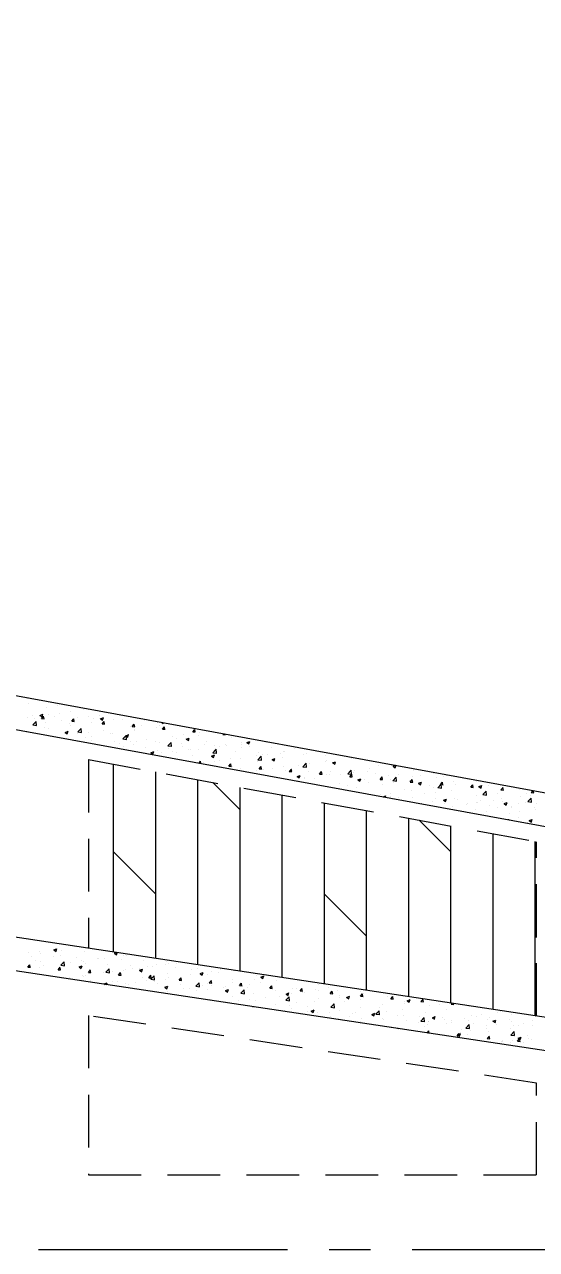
# Model space of a CAD drawing. Header units: millimetres. Extents: x 115500 to 206800, y -6300 to 53700.
# Drawn here: x 167865 to 170950, y 38500 to 45875 of the extents above; entities that cross this region are included whole.
import ezdxf

# ---------------------------------------------------------------- set-up
doc = ezdxf.new("R2010")
doc.units = ezdxf.units.MM
doc.linetypes.add('HIDDEN2', pattern=[4.7625, 3.175, -1.5875])
doc.linetypes.add('HT_Grid$0$CENTER2', pattern=[1.125, 0.75, -0.125, 0.125, -0.125])
doc.layers.get('Defpoints').update_dxf_attribs({"color": 151, "lineweight": 9})
for name, color, linetype, lineweight in [('HT_Dim Grid$0$NDC_S_DIM', 1, 'Continuous', 15), ('HT_Grid$0$NDC_S_AXIS', 5, 'HT_Grid$0$CENTER2', 13), ('NDC_S_BEAM', 3, 'HIDDEN2', 20), ('NDC_S_HATCH MATERIAL', 8, 'Continuous', 13), ('NDC_S_SLAB', 2, 'Continuous', 20)]:
    doc.layers.add(name, color=color, linetype=linetype, lineweight=lineweight)
doc.styles.add('HT_Dim Grid$0$NDC_DIM', font='', dxfattribs={"width": 0.75})
doc.styles.get('HT_Dim Grid$0$NDC_DIM').set_extended_font_data('Dotum')
doc.dimstyles.new('HT_Dim Grid$0$NDC_dim_150', dxfattribs={"dimscale": 150, "dimtxt": 2.5, "dimasz": 1.5, "dimexe": 1.5, "dimexo": 2.5, "dimgap": 1, "dimtad": 1, "dimdec": 0, "dimzin": 0, "dimdsep": 46, "dimtxsty": 'HT_Dim Grid$0$NDC_DIM', "dimblk": 'HT_Dim Grid$0$DIMMARK', "dimcen": 0.09, "dimdle": 1.2, "dimclrd": 1, "dimclre": 1, "dimclrt": 3, "dimadec": 0, "dimazin": 0, "dimtfac": 1, "dimtdec": 0, "dimtix": 1, "dimtofl": 0, "dimtmove": 0, "dimatfit": 3, "dimfxl": 8, "dimfxlon": 1, "dimtolj": 1, "dimtzin": 0, "dimarcsym": 0})

# ---------------------------------------------------------------- blocks, each defined once
blk = doc.blocks.new('HT_Dim Grid$0$DIMMARK')
at = {"layer": 'HT_Dim Grid$0$NDC_S_DIM', "color": 1}
blk.add_line((-1.5, 0), (1, 0), dxfattribs=at)
at = {"layer": 'HT_Dim Grid$0$NDC_S_DIM', "color": 2, "const_width": 0.1}
blk.add_lwpolyline([(-0.424, -0.424), (0.424, 0.424)], dxfattribs=at)
blk = doc.blocks.new('*D52')
at = {"layer": 'Defpoints', "color": 0, "ltscale": 200, "transparency": 16777216}
for p in [(191600, 51300), (130700, 38500), (191600, 38500)]:
    blk.add_point(p, dxfattribs=at)
at = {"layer": 'HT_Dim Grid$0$NDC_S_DIM', "color": 1, "lineweight": -2, "ltscale": 200, "transparency": 16777216}
for p, q in [((130700, 50100), (130700, 51525)), ((191600, 50100), (191600, 51525)), ((130925, 51300), (191375, 51300))]:
    blk.add_line(p, q, dxfattribs=at)
at = {"layer": 'HT_Dim Grid$0$NDC_S_DIM', "color": 1, "lineweight": -2, "ltscale": 200, "transparency": 16777216, "xscale": 225, "yscale": 225, "zscale": 225, "rotation": 180}
blk.add_blockref('HT_Dim Grid$0$DIMMARK', (130700, 51300), dxfattribs=at)
at = {"layer": 'HT_Dim Grid$0$NDC_S_DIM', "color": 1, "lineweight": -2, "ltscale": 200, "transparency": 16777216, "xscale": 225, "yscale": 225, "zscale": 225}
blk.add_blockref('HT_Dim Grid$0$DIMMARK', (191600, 51300), dxfattribs=at)
at = {"layer": 'HT_Dim Grid$0$NDC_S_DIM', "color": 3, "ltscale": 200, "transparency": 16777216, "insert": (161150, 51637.8), "char_height": 375, "attachment_point": 5, "style": 'HT_Dim Grid$0$NDC_DIM'}
blk.add_mtext('\\A1;60900', dxfattribs=at)
blk = doc.blocks.new('*D56')
at = {"layer": 'Defpoints', "color": 0, "ltscale": 200, "transparency": 16777216}
for p in [(171550, 50100), (161150, 38500), (171550, 38500)]:
    blk.add_point(p, dxfattribs=at)
at = {"layer": 'HT_Dim Grid$0$NDC_S_DIM', "color": 1, "lineweight": -2, "ltscale": 200, "transparency": 16777216}
for p, q in [((161150, 48900), (161150, 50325)), ((171550, 48900), (171550, 50325)), ((161375, 50100), (171325, 50100))]:
    blk.add_line(p, q, dxfattribs=at)
at = {"layer": 'HT_Dim Grid$0$NDC_S_DIM', "color": 1, "lineweight": -2, "ltscale": 200, "transparency": 16777216, "xscale": 225, "yscale": 225, "zscale": 225, "rotation": 180}
blk.add_blockref('HT_Dim Grid$0$DIMMARK', (161150, 50100), dxfattribs=at)
at = {"layer": 'HT_Dim Grid$0$NDC_S_DIM', "color": 1, "lineweight": -2, "ltscale": 200, "transparency": 16777216, "xscale": 225, "yscale": 225, "zscale": 225}
blk.add_blockref('HT_Dim Grid$0$DIMMARK', (171550, 50100), dxfattribs=at)
at = {"layer": 'HT_Dim Grid$0$NDC_S_DIM', "color": 3, "ltscale": 200, "transparency": 16777216, "insert": (166350, 50437.8), "char_height": 375, "attachment_point": 5, "style": 'HT_Dim Grid$0$NDC_DIM'}
blk.add_mtext('\\A1;10400', dxfattribs=at)

msp = doc.modelspace()

# ---------------------------------------------------------------- linework, layer by layer
at = {"layer": 'HT_Grid$0$NDC_S_AXIS', "ltscale": 2000}
msp.add_line((120700, 38500), (201600, 38500), dxfattribs=at)
at = {"layer": 'NDC_S_BEAM', "ltscale": 100}
for p, q in [((168250, 41449.3), (168250, 40312.9)), ((168250, 41449.3), (170950, 40955.1)), ((170950, 39906.2), (170950, 40955.1)), ((168250, 39908.4), (168250, 38950)), ((170950, 39501.7), (168250, 39908.4)), ((170950, 38950), (170950, 39501.7)), ((168250, 38950), (170950, 38950))]:
    msp.add_line(p, q, dxfattribs=at)
at = {"layer": 'NDC_S_HATCH MATERIAL', "linetype": 'Continuous', "ltscale": 100}
for p, q in [((167881.3, 41814.7), (167881.3, 41814.7)), ((167886.4, 41789.8), (167886.4, 41789.8)), ((167997.7, 41764.8), (167997.7, 41764.8)), ((168061.3, 41773.2), (168061.3, 41773.2)), ((168222.7, 41750), (168222.7, 41750)), ((167883.3, 41705.2), (167883.3, 41705.2)), ((167912.8, 41714), (167912.8, 41714)), ((167915.7, 41658.8), (167935.5, 41679.4)), ((167926.4, 41699.1), (167926.4, 41699.1)), ((167938.2, 41655.3), (167935.4, 41679.4)), ((167958.3, 41715.5), (167970.9, 41706.9)), ((167958.4, 41715.6), (167976.1, 41722.4)), ((167967.9, 41696.7), (167980.2, 41711.3)), ((167967.9, 41696.7), (167983.1, 41695.4)), ((167970.9, 41706.9), (167976.1, 41722.3)), ((167982.8, 41695.3), (167979.8, 41711.3)), ((167994.5, 41673), (167994.5, 41673)), ((168011.6, 41721.5), (168011.6, 41721.5)), ((168048.3, 41708.2), (168048.3, 41708.2)), ((168074.5, 41724.6), (168074.5, 41724.6)), ((168090.7, 41685.6), (168090.7, 41685.6)), ((168135.4, 41668.8), (168135.4, 41668.8)), ((168143.5, 41740.5), (168143.5, 41740.5)), ((168150.1, 41680.8), (168162.4, 41695.4)), ((168150.1, 41680.8), (168165.3, 41679.5)), ((168164.9, 41679.4), (168162, 41695.3)), ((168183.9, 41702.5), (168183.9, 41702.5)), ((168251.1, 41706.8), (168251.1, 41706.8)), ((168270.9, 41673.9), (168270.9, 41673.9)), ((168283.5, 41694.2), (168283.5, 41694.2)), ((168314.7, 41715.1), (168314.7, 41715.1)), ((168319.5, 41696.8), (168319.5, 41696.8)), ((168323.3, 41695.1), (168336, 41686.6)), ((168323.4, 41695.2), (168341.2, 41702)), ((168332.3, 41664.9), (168344.6, 41679.5)), ((168336, 41686.6), (168341.1, 41701.9)), ((168347.1, 41663.5), (168344.2, 41679.4)), ((168399.2, 41690.1), (168399.2, 41690.1)), ((168431.6, 41719.7), (168431.6, 41719.7)), ((168455.1, 41691.1), (168455.1, 41691.1)), ((168590.7, 41685.3), (168590.7, 41685.3)), ((168664.2, 41669.8), (168664.2, 41669.8)), ((168689.9, 41673.8), (168701, 41666.3)), ((168701, 41666.3), (168702.7, 41671.4)), ((167880.2, 41620.7), (167880.2, 41620.7)), ((167915.6, 41658.9), (167938.2, 41655.4)), ((167930.9, 41664.6), (167930.9, 41664.6)), ((167987.3, 41643.4), (167987.3, 41643.4)), ((168008.5, 41636.9), (168008.5, 41636.9)), ((168109.9, 41613.2), (168122.6, 41604.7)), ((168110, 41613.3), (168127.8, 41620.1)), ((168122.6, 41604.7), (168127.7, 41620)), ((168140.4, 41656), (168140.4, 41656)), ((168184.3, 41606.6), (168184.3, 41606.6)), ((168186.7, 41616.8), (168206.5, 41637.4)), ((168186.7, 41616.9), (168209.3, 41613.4)), ((168209.3, 41613.3), (168206.5, 41637.4)), ((168247.8, 41615), (168247.8, 41615)), ((168332.3, 41664.9), (168347.5, 41663.5)), ((168344, 41627.6), (168344, 41627.6)), ((168380.5, 41605.3), (168380.5, 41605.3)), ((168396.1, 41605.6), (168396.1, 41605.6)), ((168457.8, 41574.7), (168477.6, 41595.4)), ((168475, 41593), (168492.8, 41599.8)), ((168480.3, 41571.2), (168477.5, 41595.3)), ((168487.6, 41584.3), (168492.7, 41599.7)), ((168504.4, 41648.7), (168504.4, 41648.7)), ((168514.5, 41648.9), (168526.7, 41663.5)), ((168514.5, 41648.9), (168529.7, 41647.6)), ((168529.3, 41647.5), (168526.4, 41663.4)), ((168528, 41624.6), (168528, 41624.6)), ((168528.7, 41630.8), (168528.7, 41630.8)), ((168568, 41657.1), (168568, 41657.1)), ((168658.4, 41642.5), (168658.4, 41642.5)), ((168676.8, 41656.2), (168676.8, 41656.2)), ((168696.7, 41633), (168708.9, 41647.6)), ((168696.7, 41633), (168711.9, 41631.7)), ((168711.5, 41631.6), (168708.6, 41647.5)), ((168821.4, 41599.1), (168821.4, 41599.1)), ((168878.9, 41617.1), (168891.1, 41631.6)), ((168878.9, 41617), (168894.1, 41615.7)), ((168893.7, 41615.6), (168890.7, 41631.6)), ((168917.6, 41611.7), (168917.6, 41611.7)), ((169061.1, 41601.1), (169064.5, 41605.2)), ((169061.1, 41601.1), (169076.2, 41599.8)), ((169075.9, 41599.7), (169075.2, 41603.2)), ((168134.5, 41572.7), (168134.5, 41572.7)), ((168232.4, 41579.9), (168232.4, 41579.9)), ((168267.8, 41589.3), (168267.8, 41589.3)), ((168270.1, 41567), (168270.1, 41567)), ((168405.7, 41561.3), (168405.7, 41561.3)), ((168437.6, 41548.6), (168437.6, 41548.6)), ((168457.8, 41574.9), (168480.4, 41571.4)), ((168459.2, 41527.1), (168459.2, 41527.1)), ((168475, 41592.9), (168487.6, 41584.3)), ((168501.2, 41556.9), (168501.2, 41556.9)), ((168524.9, 41540), (168524.9, 41540)), ((168541.2, 41555.5), (168541.2, 41555.5)), ((168594.8, 41521.4), (168594.8, 41521.4)), ((168597.4, 41569.6), (168597.4, 41569.6)), ((168655.3, 41557.9), (168655.3, 41557.9)), ((168676.8, 41549.8), (168676.8, 41549.8)), ((168728.8, 41532.8), (168751.4, 41529.3)), ((168728.9, 41532.7), (168748.7, 41553.3)), ((168751.4, 41529.2), (168748.6, 41553.3)), ((168757.8, 41590.7), (168757.8, 41590.7)), ((168783.6, 41574.2), (168783.6, 41574.2)), ((168812.4, 41544.1), (168812.4, 41544.1)), ((168814.4, 41530.1), (168814.4, 41530.1)), ((168840, 41572.6), (168857.8, 41579.4)), ((168840, 41572.5), (168852.6, 41564)), ((168852.6, 41564), (168857.8, 41579.3)), ((168915.5, 41593.2), (168915.5, 41593.2)), ((168948, 41538.3), (168948, 41538.3)), ((168962.6, 41555.5), (168962.6, 41555.5)), ((169011.2, 41532.7), (169011.2, 41532.7)), ((169042.9, 41526.6), (169042.9, 41526.6)), ((169074.8, 41541.1), (169074.8, 41541.1)), ((169083.6, 41532.6), (169083.6, 41532.6)), ((169110.7, 41580.9), (169110.7, 41580.9)), ((169171, 41553.7), (169171, 41553.7)), ((169171.2, 41542.8), (169171.2, 41542.8)), ((169171.5, 41525.2), (169171.5, 41525.2)), ((169205, 41552.2), (169217.6, 41543.6)), ((169205.1, 41552.3), (169222.8, 41559.1)), ((169217.6, 41543.6), (169222.8, 41559)), ((169219.2, 41526.9), (169219.2, 41526.9)), ((169319.7, 41550.6), (169319.7, 41550.6)), ((168626.6, 41490.7), (168644.4, 41497.5)), ((168626.6, 41490.6), (168639.2, 41482.1)), ((168639.2, 41482.1), (168644.3, 41497.4)), ((168666.3, 41504.6), (168666.3, 41504.6)), ((168691, 41490.5), (168691, 41490.5)), ((168730.4, 41515.7), (168730.4, 41515.7)), ((168754.6, 41498.9), (168754.6, 41498.9)), ((168780.5, 41489.6), (168780.5, 41489.6)), ((168850.8, 41511.6), (168850.8, 41511.6)), ((168866, 41510), (168866, 41510)), ((168875.3, 41474.3), (168875.3, 41474.3)), ((168912.4, 41508.7), (168912.4, 41508.7)), ((168991.6, 41470.3), (169009.4, 41477.2)), ((168991.6, 41470.2), (169004.2, 41461.7)), ((168999.9, 41490.8), (169022.5, 41487.3)), ((169000, 41490.7), (169019.8, 41511.3)), ((169001.6, 41504.2), (169001.6, 41504.2)), ((169004.2, 41461.7), (169009.4, 41477.1)), ((169022.5, 41487.1), (169019.7, 41511.3)), ((169023.4, 41499.7), (169023.4, 41499.7)), ((169104.2, 41453.5), (169104.2, 41453.5)), ((169137.2, 41498.5), (169137.2, 41498.5)), ((169168.1, 41458.3), (169168.1, 41458.3)), ((169264.6, 41474.7), (169264.6, 41474.7)), ((169271, 41448.7), (169293.6, 41445.2)), ((169271.1, 41448.6), (169290.8, 41469.2)), ((169272.8, 41492.8), (169272.8, 41492.8)), ((169293.6, 41445.1), (169290.8, 41469.2)), ((169300, 41477.3), (169300, 41477.3)), ((169328.2, 41483), (169328.2, 41483)), ((169354.8, 41521.2), (169354.8, 41521.2)), ((169356.6, 41449.9), (169369.3, 41441.4)), ((169356.7, 41450), (169374.5, 41456.8)), ((169369.3, 41441.4), (169374.4, 41456.7)), ((169408.3, 41487), (169408.3, 41487)), ((169416.7, 41461.7), (169416.7, 41461.7)), ((169424.4, 41495.7), (169424.4, 41495.7)), ((169430.4, 41495.2), (169430.4, 41495.2)), ((169490.4, 41515.4), (169490.4, 41515.4)), ((169543.9, 41481.3), (169543.9, 41481.3)), ((169558.7, 41511.5), (169558.7, 41511.5)), ((169564.8, 41487.1), (169564.8, 41487.1)), ((169679.5, 41475.6), (169679.5, 41475.6)), ((169817.9, 41463.8), (169817.9, 41463.8)), ((169838.2, 41458.8), (169838.2, 41458.8)), ((168402, 40290), (168402, 41421.5)), ((168656, 40251.7), (168656, 41375)), ((168916.6, 41428.9), (168926.4, 41440.6)), ((168928.5, 41426.8), (168926, 41440.5)), ((168944.4, 41432.5), (168944.4, 41432.5)), ((169008, 41440.9), (169008, 41440.9)), ((169039.8, 41442), (169039.8, 41442)), ((169096.3, 41410.1), (169108.5, 41424.7)), ((169096.3, 41410.1), (169111.5, 41408.7)), ((169111.1, 41408.7), (169108.2, 41424.6)), ((169120.4, 41410.8), (169120.4, 41410.8)), ((169168.7, 41397.8), (169168.7, 41397.8)), ((169261.4, 41382.9), (169261.4, 41382.9)), ((169268.6, 41436.3), (169268.6, 41436.3)), ((169278.5, 41394.1), (169290.7, 41408.7)), ((169278.5, 41394.1), (169293.7, 41392.8)), ((169293.3, 41392.7), (169290.3, 41408.6)), ((169296.9, 41392.8), (169296.9, 41392.8)), ((169304.3, 41392), (169304.3, 41392)), ((169357.5, 41395.5), (169357.5, 41395.5)), ((169427.3, 41410.6), (169427.3, 41410.6)), ((169439.8, 41386.3), (169439.8, 41386.3)), ((169460.7, 41378.2), (169472.9, 41392.8)), ((169460.7, 41378.2), (169475.9, 41376.8)), ((169475.5, 41376.8), (169472.5, 41392.7)), ((169518, 41416.6), (169518, 41416.6)), ((169542.1, 41406.6), (169561.9, 41427.2)), ((169542.1, 41406.7), (169564.7, 41403.2)), ((169555.6, 41426.9), (169555.6, 41426.9)), ((169564.7, 41403.1), (169561.8, 41427.2)), ((169575.4, 41380.6), (169575.4, 41380.6)), ((169581.5, 41425), (169581.5, 41425)), ((169642.9, 41362.2), (169655.1, 41376.8)), ((169657.7, 41360.8), (169654.7, 41376.8)), ((169677.7, 41437.7), (169677.7, 41437.7)), ((169687.5, 41445.9), (169687.5, 41445.9)), ((169711, 41374.9), (169711, 41374.9)), ((169721.7, 41429.7), (169739.5, 41436.5)), ((169721.7, 41429.6), (169734.3, 41421)), ((169734.3, 41421), (169739.4, 41436.4)), ((169813.2, 41364.5), (169833, 41385.1)), ((169814.9, 41379.3), (169814.9, 41379.3)), ((169835.7, 41361), (169832.9, 41385.1)), ((169850.6, 41386.4), (169850.6, 41386.4)), ((169931.1, 41379.6), (169931.1, 41379.6)), ((169943.2, 41395.5), (169943.2, 41395.5)), ((169998.7, 41411.8), (169998.7, 41411.8)), ((170075.1, 41414.6), (170075.1, 41414.6)), ((170086.7, 41409.3), (170102.2, 41415.3)), ((170086.7, 41409.2), (170099.3, 41400.7)), ((170091.5, 41400.8), (170091.5, 41400.8)), ((170099.3, 41400.7), (170104.1, 41414.9)), ((170207.7, 41381.5), (170207.7, 41381.5)), ((168910, 40213.5), (168910, 41328.5)), ((169163.9, 41147.9), (168999.8, 41312)), ((169508.2, 41347.6), (169520.9, 41339.1)), ((169508.3, 41347.7), (169526.1, 41354.6)), ((169514.7, 41324.8), (169514.7, 41324.8)), ((169520.9, 41339.1), (169526, 41354.5)), ((169552.5, 41342.4), (169552.5, 41342.4)), ((169554.3, 41335.6), (169554.3, 41335.6)), ((169610.9, 41337.5), (169610.9, 41337.5)), ((169642.9, 41362.2), (169658, 41360.9)), ((169684.4, 41361.4), (169684.4, 41361.4)), ((169702.5, 41361), (169702.5, 41361)), ((169763.3, 41305.2), (169763.3, 41305.2)), ((169771.3, 41358.6), (169771.3, 41358.6)), ((169813.2, 41364.7), (169835.8, 41361.2)), ((169825, 41346.3), (169837.3, 41360.9)), ((169825, 41346.3), (169840.2, 41345)), ((169834.9, 41367), (169834.9, 41367)), ((169839.8, 41344.9), (169836.9, 41360.8)), ((169846.6, 41369.1), (169846.6, 41369.1)), ((169873.3, 41327.4), (169891.1, 41334.2)), ((169873.3, 41327.3), (169885.9, 41318.8)), ((169885.9, 41318.8), (169891.1, 41334.1)), ((169911.4, 41330.6), (169911.4, 41330.6)), ((169940.1, 41311), (169940.1, 41311)), ((169982.2, 41363.4), (169982.2, 41363.4)), ((170007.2, 41330.4), (170019.5, 41345)), ((170007.2, 41330.4), (170022.4, 41329)), ((170022, 41329), (170019.1, 41344.9)), ((170024.7, 41300.6), (170024.7, 41300.6)), ((170059.6, 41356.1), (170059.6, 41356.1)), ((170072, 41330), (170072, 41330)), ((170084.2, 41322.6), (170106.8, 41319.1)), ((170084.3, 41322.5), (170104.1, 41343.1)), ((170088.3, 41309), (170088.3, 41309)), ((170106.8, 41319), (170104, 41343.1)), ((170117.8, 41357.7), (170117.8, 41357.7)), ((170184.5, 41321.6), (170184.5, 41321.6)), ((170189.4, 41314.4), (170201.7, 41329)), ((170189.4, 41314.4), (170204.6, 41313.1)), ((170204.2, 41313), (170201.3, 41328.9)), ((170202.4, 41347.9), (170202.4, 41347.9)), ((170238.3, 41307), (170250.9, 41298.4)), ((170238.4, 41307.1), (170256.1, 41313.9)), ((170250.9, 41298.4), (170256.1, 41313.8)), ((170253.4, 41351.9), (170253.4, 41351.9)), ((170330.7, 41364.2), (170330.7, 41364.2)), ((170344.9, 41342.7), (170344.9, 41342.7)), ((170355.4, 41280.4), (170375.2, 41301.1)), ((170371.6, 41298.5), (170383.8, 41313.1)), ((170377.9, 41276.9), (170375.1, 41301)), ((170386.4, 41297.1), (170383.5, 41313)), ((170389, 41346.2), (170389, 41346.2)), ((170408.5, 41351.1), (170408.5, 41351.1)), ((170452.8, 41318), (170452.8, 41318)), ((170590, 41316.5), (170590, 41316.5)), ((169164, 40175.2), (169164, 41282)), ((169418, 40136.9), (169418, 41235.5)), ((169811.8, 41294.7), (169811.8, 41294.7)), ((169864.3, 41279.5), (169864.3, 41279.5)), ((170008.4, 41241.8), (170008.4, 41241.8)), ((170026.6, 41225.8), (170042.7, 41232)), ((170039.8, 41223.3), (170042.7, 41231.9)), ((170068.3, 41227.9), (170068.3, 41227.9)), ((170068.9, 41245.5), (170068.9, 41245.5)), ((170156.6, 41267.2), (170156.6, 41267.2)), ((170199.3, 41263.4), (170199.3, 41263.4)), ((170278.1, 41242.6), (170278.1, 41242.6)), ((170304.7, 41292.6), (170304.7, 41292.6)), ((170327.6, 41279.6), (170327.6, 41279.6)), ((170341.7, 41250.9), (170341.7, 41250.9)), ((170355.3, 41280.6), (170377.9, 41277.1)), ((170371.6, 41298.5), (170386.8, 41297.1)), ((170437.9, 41263.6), (170437.9, 41263.6)), ((170459.5, 41298.7), (170459.5, 41298.7)), ((170553.8, 41282.5), (170566, 41297.1)), ((170553.8, 41282.5), (170569, 41281.2)), ((170568.6, 41281.1), (170565.6, 41297.1)), ((170586.9, 41232), (170586.9, 41232)), ((170598.3, 41284.7), (170598.3, 41284.7)), ((170603.3, 41286.6), (170616, 41278.1)), ((170603.4, 41286.7), (170621.2, 41293.5)), ((170616, 41278.1), (170621.1, 41293.4)), ((170626.4, 41238.5), (170649, 41235)), ((170626.5, 41238.4), (170646.2, 41259)), ((170649, 41234.9), (170646.2, 41259)), ((170661.9, 41293.1), (170661.9, 41293.1)), ((170715.2, 41248.3), (170715.2, 41248.3)), ((170736, 41266.6), (170748.2, 41281.2)), ((170736, 41266.6), (170751.1, 41265.3)), ((170750.8, 41265.2), (170747.8, 41281.1)), ((170847.1, 41267.3), (170847.1, 41267.3)), ((170851.7, 41226.7), (170851.7, 41226.7)), ((170886.7, 41242.8), (170886.7, 41242.8)), ((170915.3, 41235.1), (170915.3, 41235.1)), ((170918.1, 41250.7), (170929.2, 41263.9)), ((170918.1, 41250.7), (170933.3, 41249.3)), ((170932.9, 41249.3), (170930.3, 41263.7)), ((169672, 40098.7), (169672, 41189)), ((170117.7, 41221.4), (170117.7, 41221.4)), ((170203.9, 41222.2), (170203.9, 41222.2)), ((170257.5, 41188), (170257.5, 41188)), ((170324.5, 41195.1), (170324.5, 41195.1)), ((170339.5, 41216.4), (170339.5, 41216.4)), ((170371.1, 41163.4), (170371.1, 41163.4)), ((170389.9, 41204.7), (170402.6, 41196.2)), ((170390, 41204.8), (170407.7, 41211.6)), ((170393.1, 41182.3), (170393.1, 41182.3)), ((170402.6, 41196.2), (170407.7, 41211.5)), ((170442.3, 41166.5), (170442.3, 41166.5)), ((170456.4, 41214.1), (170456.4, 41214.1)), ((170475.1, 41210.7), (170475.1, 41210.7)), ((170528.7, 41176.6), (170528.7, 41176.6)), ((170531.5, 41184.5), (170531.5, 41184.5)), ((170590.5, 41191.9), (170590.5, 41191.9)), ((170595.1, 41192.9), (170595.1, 41192.9)), ((170610.7, 41205), (170610.7, 41205)), ((170664.3, 41170.8), (170664.3, 41170.8)), ((170691.3, 41205.6), (170691.3, 41205.6)), ((170712.1, 41163.7), (170712.1, 41163.7)), ((170738.6, 41217.3), (170738.6, 41217.3)), ((170746.3, 41199.2), (170746.3, 41199.2)), ((170754.9, 41184.3), (170767.6, 41175.8)), ((170755, 41184.4), (170772.8, 41191.3)), ((170767.6, 41175.8), (170772.7, 41191.2)), ((170799.5, 41161.6), (170799.5, 41161.6)), ((170799.8, 41165.1), (170799.8, 41165.1)), ((170844, 41182.7), (170844, 41182.7)), ((170881.9, 41193.5), (170881.9, 41193.5)), ((170897.5, 41196.4), (170917.3, 41217)), ((170897.5, 41196.5), (170920.1, 41193)), ((170920, 41192.8), (170917.2, 41217)), ((170935.4, 41159.4), (170935.4, 41159.4)), ((170947.6, 41187), (170947.6, 41187)), ((169926, 40060.4), (169926, 41142.5)), ((170180, 40022.2), (170180, 41096)), ((170433.9, 40893.9), (170243.4, 41084.4)), ((170583.8, 41147.4), (170583.8, 41147.4)), ((170651.3, 41136.1), (170651.3, 41136.1)), ((170781.3, 41087.6), (170783.5, 41090.1)), ((170783.6, 41087.2), (170783.1, 41090.1)), ((170784.9, 41126.5), (170784.9, 41126.5)), ((170840.9, 41098.2), (170840.9, 41098.2)), ((170848.4, 41134.9), (170848.4, 41134.9)), ((170906.6, 41082.2), (170924.4, 41089)), ((170906.6, 41082.1), (170919.2, 41073.6)), ((170919.2, 41073.6), (170924.3, 41088.9)), ((170944.6, 41147.5), (170944.6, 41147.5)), ((170434, 39983.9), (170434, 41049.5)), ((170896.5, 41072.7), (170896.5, 41072.7)), ((170688, 39945.7), (170688, 41003)), ((170942, 39907.4), (170942, 40956.6)), ((168655.9, 40639.9), (168401.9, 40893.9)), ((169925.9, 40385.9), (169671.9, 40639.9)), ((170950, 40377.9), (170941.9, 40385.9)), ((167889.2, 40288.4), (167889.2, 40288.4)), ((167952.8, 40296.7), (167952.8, 40296.7)), ((167959.1, 40284), (167959.1, 40284)), ((168042.3, 40303.5), (168055, 40295)), ((168042.4, 40303.6), (168060.2, 40310.5)), ((168049, 40309.4), (168049, 40309.4)), ((168055, 40295), (168060.1, 40310.4)), ((168081.3, 40267.9), (168081.3, 40267.9)), ((168091, 40303.1), (168091, 40303.1)), ((168229.4, 40293.4), (168229.4, 40293.4)), ((168407.4, 40283.3), (168418.4, 40287.5)), ((168407.4, 40283.2), (168420, 40274.7)), ((168420, 40274.7), (168424, 40286.7)), ((168462.7, 40272.5), (168462.7, 40272.5)), ((168478.6, 40271.7), (168478.6, 40271.7)), ((167885.5, 40200.2), (167897.8, 40214.8)), ((167885.5, 40200.2), (167900.7, 40198.8)), ((167885.9, 40196.6), (167885.9, 40196.6)), ((167900.3, 40198.8), (167897.4, 40214.7)), ((167905.7, 40266.7), (167905.7, 40266.7)), ((167933.1, 40242.5), (167933.1, 40242.5)), ((167956, 40199.5), (167956, 40199.5)), ((167959.2, 40232.6), (167959.2, 40232.6)), ((167982.1, 40209.2), (167982.1, 40209.2)), ((168041.3, 40261), (168041.3, 40261)), ((168067.7, 40184.2), (168080, 40198.8)), ((168082.5, 40182.8), (168079.6, 40198.7)), ((168084, 40211.5), (168103.8, 40232.1)), ((168084, 40211.6), (168106.6, 40208.1)), ((168087.9, 40218.5), (168087.9, 40218.5)), ((168094.8, 40226.9), (168094.8, 40226.9)), ((168106.6, 40208), (168103.7, 40232.1)), ((168142.6, 40230.3), (168142.6, 40230.3)), ((168176.9, 40255.3), (168176.9, 40255.3)), ((168194, 40201.4), (168211.8, 40208.2)), ((168194, 40201.3), (168206.6, 40192.7)), ((168206.1, 40238.7), (168206.1, 40238.7)), ((168206.6, 40192.8), (168211.7, 40208.1)), ((168218.3, 40236.4), (168218.3, 40236.4)), ((168230.4, 40221.2), (168230.4, 40221.2)), ((168302.3, 40251.4), (168302.3, 40251.4)), ((168312.5, 40249.6), (168312.5, 40249.6)), ((168346.6, 40252.7), (168346.6, 40252.7)), ((168366, 40215.4), (168366, 40215.4)), ((168448, 40243.8), (168448, 40243.8)), ((168501.6, 40209.7), (168501.6, 40209.7)), ((168583.6, 40238.1), (168583.6, 40238.1)), ((168605.9, 40205.1), (168605.9, 40205.1)), ((168637.2, 40204), (168637.2, 40204)), ((168663.3, 40218.1), (168663.3, 40218.1)), ((168716.1, 40214.5), (168716.1, 40214.5)), ((168719.2, 40232.4), (168719.2, 40232.4)), ((168734.2, 40221.3), (168734.2, 40221.3)), ((168772.8, 40198.2), (168772.8, 40198.2)), ((168779.7, 40222.8), (168779.7, 40222.8)), ((168067.7, 40184.2), (168082.9, 40182.9)), ((168139.3, 40138.5), (168139.3, 40138.5)), ((168215.3, 40151.9), (168215.3, 40151.9)), ((168218.9, 40141.8), (168218.9, 40141.8)), ((168235.5, 40151.2), (168235.5, 40151.2)), ((168249.9, 40168.3), (168262.1, 40182.9)), ((168249.9, 40168.3), (168265.1, 40167)), ((168264.7, 40166.9), (168261.8, 40182.8)), ((168261.9, 40120.4), (168261.9, 40120.4)), ((168343.6, 40168.1), (168343.6, 40168.1)), ((168355.1, 40169.4), (168374.9, 40190.1)), ((168355.1, 40169.6), (168377.7, 40166.1)), ((168367, 40167.2), (168367, 40167.2)), ((168377.6, 40165.9), (168374.8, 40190)), ((168395.9, 40172.3), (168395.9, 40172.3)), ((168432.1, 40152.4), (168444.3, 40166.9)), ((168432.1, 40152.3), (168447.3, 40151)), ((168446.9, 40150.9), (168443.9, 40166.9)), ((168459.5, 40180.7), (168459.5, 40180.7)), ((168475.5, 40187.2), (168475.5, 40187.2)), ((168515.2, 40192.7), (168515.2, 40192.7)), ((168555.7, 40193.3), (168555.7, 40193.3)), ((168559, 40181), (168576.8, 40187.9)), ((168559, 40180.9), (168571.6, 40172.4)), ((168571.6, 40172.4), (168576.8, 40187.8)), ((168576, 40136.9), (168576, 40136.9)), ((168602.8, 40120.5), (168602.8, 40120.5)), ((168614.3, 40136.4), (168626.5, 40151)), ((168614.3, 40136.4), (168629.4, 40135.1)), ((168629.1, 40135), (168626.1, 40150.9)), ((168626.1, 40127.5), (168648.7, 40124)), ((168626.2, 40127.4), (168646, 40148)), ((168648.7, 40123.9), (168645.9, 40148)), ((168712.9, 40122.7), (168712.9, 40122.7)), ((168724.2, 40162.3), (168724.2, 40162.3)), ((168731.1, 40136.8), (168731.1, 40136.8)), ((168796.4, 40120.5), (168811.6, 40119.1)), ((168796.4, 40120.5), (168808.7, 40135.1)), ((168811.2, 40119.1), (168808.3, 40135)), ((168809.1, 40135.3), (168809.1, 40135.3)), ((168863, 40155.8), (168863, 40155.8)), ((168872.3, 40187.7), (168872.3, 40187.7)), ((168908.4, 40192.5), (168908.4, 40192.5)), ((168924, 40160.6), (168936.6, 40152.1)), ((168924.1, 40160.7), (168941.8, 40167.5)), ((168936.6, 40152.1), (168941.8, 40167.4)), ((168969.5, 40156.4), (168969.5, 40156.4)), ((168993.4, 40173.7), (168993.4, 40173.7)), ((169033.1, 40164.8), (169033.1, 40164.8)), ((169044, 40186.8), (169044, 40186.8)), ((169117.4, 40124.3), (169117.4, 40124.3)), ((169129.3, 40177.5), (169129.3, 40177.5)), ((169250.6, 40124.4), (169250.6, 40124.4)), ((169265.6, 40149.7), (169265.6, 40149.7)), ((169289, 40140.2), (169301.7, 40131.7)), ((169289.1, 40140.3), (169306.9, 40147.2)), ((169301.7, 40131.7), (169306.8, 40147.1)), ((169381, 40142.3), (169381, 40142.3)), ((168345.6, 40099.1), (168363.4, 40105.9)), ((168345.6, 40099), (168350.9, 40095.4)), ((168359.4, 40094.1), (168363.3, 40105.8)), ((168397.5, 40114.7), (168397.5, 40114.7)), ((168427.9, 40111.5), (168427.9, 40111.5)), ((168472.4, 40102.6), (168472.4, 40102.6)), ((168488.9, 40093.2), (168488.9, 40093.2)), ((168533.1, 40109), (168533.1, 40109)), ((168649.3, 40114.3), (168649.3, 40114.3)), ((168668.7, 40103.3), (168668.7, 40103.3)), ((168673, 40048), (168673, 40048)), ((168710.6, 40078.8), (168728.4, 40085.6)), ((168710.6, 40078.7), (168723.2, 40070.1)), ((168723.2, 40070.1), (168728.4, 40085.5)), ((168728, 40052.2), (168728, 40052.2)), ((168804.3, 40097.5), (168804.3, 40097.5)), ((168821.2, 40073.4), (168821.2, 40073.4)), ((168859.9, 40071.2), (168859.9, 40071.2)), ((168897.2, 40085.5), (168919.8, 40082)), ((168897.3, 40085.4), (168917.1, 40106)), ((168902.7, 40056.3), (168902.7, 40056.3)), ((168919.8, 40081.8), (168917, 40106)), ((168939.9, 40091.8), (168939.9, 40091.8)), ((168966.3, 40064.6), (168966.3, 40064.6)), ((168969.3, 40098.9), (168969.3, 40098.9)), ((168978.6, 40104.5), (168990.9, 40119.1)), ((168978.6, 40104.5), (168993.8, 40103.2)), ((168990.4, 40089.1), (168990.4, 40089.1)), ((168993.4, 40103.1), (168990.5, 40119.1)), ((169062.5, 40077.3), (169062.5, 40077.3)), ((169075.5, 40086.1), (169075.5, 40086.1)), ((169075.6, 40058.3), (169088.3, 40049.8)), ((169075.7, 40058.4), (169093.5, 40065.2)), ((169088.3, 40049.8), (169093.4, 40065.2)), ((169118.6, 40105.4), (169118.6, 40105.4)), ((169160.8, 40088.6), (169173.1, 40103.2)), ((169160.8, 40088.6), (169176, 40087.3)), ((169168.4, 40043.3), (169188.1, 40063.9)), ((169175.6, 40087.2), (169172.7, 40103.1)), ((169190.9, 40039.8), (169188.1, 40063.9)), ((169211.1, 40080.3), (169211.1, 40080.3)), ((169222.9, 40098.4), (169222.9, 40098.4)), ((169286.5, 40106.8), (169286.5, 40106.8)), ((169343, 40072.7), (169355.2, 40087.3)), ((169343, 40072.7), (169358.2, 40071.3)), ((169346.6, 40074.6), (169346.6, 40074.6)), ((169357.8, 40071.3), (169354.9, 40087.2)), ((169377.9, 40057.8), (169377.9, 40057.8)), ((169382.7, 40119.5), (169382.7, 40119.5)), ((169482.2, 40068.9), (169482.2, 40068.9)), ((169506.2, 40074), (169506.2, 40074)), ((169525.2, 40056.7), (169537.4, 40071.3)), ((169525.2, 40056.7), (169540.4, 40055.4)), ((169540, 40055.3), (169537, 40071.2)), ((169539.8, 40048.8), (169539.8, 40048.8)), ((169551.3, 40049), (169551.3, 40049)), ((169617.8, 40063.2), (169617.8, 40063.2)), ((169636, 40061.4), (169636, 40061.4)), ((169638.1, 40093.1), (169638.1, 40093.1)), ((169699.5, 40074.4), (169699.5, 40074.4)), ((169707.4, 40040.8), (169719.6, 40055.4)), ((169722.2, 40039.4), (169719.2, 40055.3)), ((169753.4, 40057.4), (169753.4, 40057.4)), ((169889, 40051.7), (169889, 40051.7)), ((168987.3, 40004.6), (168987.3, 40004.6)), ((169115.6, 40020.8), (169115.6, 40020.8)), ((169156.1, 39998.2), (169156.1, 39998.2)), ((169168.3, 40043.4), (169190.9, 40039.9)), ((169219.7, 40006.6), (169219.7, 40006.6)), ((169247.5, 40039.9), (169247.5, 40039.9)), ((169255.1, 39998.2), (169255.1, 39998.2)), ((169315.8, 40019.3), (169315.8, 40019.3)), ((169374.8, 39973.2), (169374.8, 39973.2)), ((169403.2, 40023.6), (169403.2, 40023.6)), ((169439.4, 40001.3), (169459.2, 40021.9)), ((169439.4, 40001.4), (169462, 39997.9)), ((169440.7, 40038.1), (169458.5, 40044.9)), ((169440.7, 40038), (169453.3, 40029.5)), ((169453.3, 40029.5), (169458.4, 40044.8)), ((169461.9, 39997.8), (169459.1, 40021.9)), ((169476.3, 40040.4), (169476.3, 40040.4)), ((169503.1, 39989.5), (169503.1, 39989.5)), ((169612.2, 39993.2), (169612.2, 39993.2)), ((169635, 40008.5), (169635, 40008.5)), ((169707.4, 40040.8), (169722.6, 40039.4)), ((169710.5, 39959.2), (169730.3, 39979.8)), ((169729.6, 39982.4), (169729.6, 39982.4)), ((169733, 39955.7), (169730.2, 39979.8)), ((169760.3, 40018.7), (169760.3, 40018.7)), ((169765.4, 40026.4), (169765.4, 40026.4)), ((169793.2, 39990.7), (169793.2, 39990.7)), ((169805.7, 40017.7), (169823.5, 40024.6)), ((169805.7, 40017.6), (169818.3, 40009.1)), ((169818.3, 40009.1), (169823.5, 40024.5)), ((169889.4, 40003.4), (169889.4, 40003.4)), ((169889.6, 40024.8), (169901.8, 40039.4)), ((169889.6, 40024.8), (169904.7, 40023.5)), ((169893.7, 40042.7), (169893.7, 40042.7)), ((169904.4, 40023.4), (169901.4, 40039.4)), ((169908.4, 40044.1), (169908.4, 40044.1)), ((170022.6, 39977.1), (170022.6, 39977.1)), ((170049.8, 40024.5), (170049.8, 40024.5)), ((170071.7, 40008.9), (170084, 40023.5)), ((170071.7, 40008.9), (170086.9, 40007.6)), ((170086.5, 40007.5), (170083.6, 40023.4)), ((170153, 39995), (170153, 39995)), ((170153.6, 39980.6), (170153.6, 39980.6)), ((170170.7, 39997.3), (170183.4, 39988.8)), ((170170.8, 39997.4), (170188.6, 40004.2)), ((170183.4, 39988.8), (170188.5, 40004.1)), ((170253.9, 39993), (170266.2, 40007.6)), ((170253.9, 39993), (170269.1, 39991.6)), ((170268.7, 39991.6), (170265.8, 40007.5)), ((170366.8, 39974.9), (170366.8, 39974.9)), ((170436.1, 39977), (170441, 39982.9)), ((170436.1, 39977), (170451.3, 39975.7)), ((170450.9, 39975.6), (170449.8, 39981.5)), ((169240.9, 39961.4), (169245.1, 39963)), ((169244.3, 39960.8), (169245, 39962.9)), ((169409.4, 39940.2), (169409.4, 39940.2)), ((169432.8, 39939.1), (169432.8, 39939.1)), ((169464.1, 39967.8), (169464.1, 39967.8)), ((169473, 39948.6), (169473, 39948.6)), ((169568.4, 39933.4), (169568.4, 39933.4)), ((169569.2, 39961.2), (169569.2, 39961.2)), ((169592.3, 39935.8), (169610.1, 39942.6)), ((169592.3, 39935.7), (169604.9, 39927.2)), ((169604.9, 39927.2), (169610.1, 39942.5)), ((169631.9, 39924), (169631.9, 39924)), ((169704, 39927.6), (169704, 39927.6)), ((169709.2, 39904.4), (169709.2, 39904.4)), ((169710.5, 39959.4), (169733, 39955.9)), ((169762.4, 39941.8), (169762.4, 39941.8)), ((169822.6, 39903.2), (169822.6, 39903.2)), ((169839.5, 39921.9), (169839.5, 39921.9)), ((169857.3, 39929.8), (169857.3, 39929.8)), ((169890.7, 39958.1), (169890.7, 39958.1)), ((169957.3, 39915.5), (169975.1, 39922.3)), ((169957.3, 39915.4), (169969.9, 39906.8)), ((169969.9, 39906.9), (169975.1, 39922.2)), ((169975.1, 39916.2), (169975.1, 39916.2)), ((169981.5, 39917.3), (170004.1, 39913.8)), ((169981.6, 39917.2), (170001.4, 39937.8)), ((169983, 39924.3), (169983, 39924.3)), ((170004.1, 39913.7), (170001.3, 39937.8)), ((170005.5, 39955.2), (170005.5, 39955.2)), ((170046.6, 39932.7), (170046.6, 39932.7)), ((170110.7, 39910.4), (170110.7, 39910.4)), ((170142.8, 39945.4), (170142.8, 39945.4)), ((170149.9, 39910.5), (170149.9, 39910.5)), ((170246.3, 39904.7), (170246.3, 39904.7)), ((170278.2, 39926.7), (170278.2, 39926.7)), ((170303.2, 39966.5), (170303.2, 39966.5)), ((170322.4, 39895.1), (170340.2, 39902)), ((170335, 39886.5), (170340.1, 39901.9)), ((170381.9, 39899), (170381.9, 39899)), ((170410.1, 39945.8), (170410.1, 39945.8)), ((170540.5, 39963.7), (170540.5, 39963.7)), ((170556.6, 39908.5), (170556.6, 39908.5)), ((170587.5, 39905.4), (170587.5, 39905.4)), ((170620.2, 39916.8), (170620.2, 39916.8)), ((170716.4, 39929.5), (170716.4, 39929.5)), ((170735.6, 39930.8), (170735.6, 39930.8)), ((170797.7, 39914.4), (170797.7, 39914.4)), ((170944.6, 39900.4), (170944.6, 39900.4)), ((169726.4, 39890.6), (169726.4, 39890.6)), ((169757.5, 39893.5), (169757.5, 39893.5)), ((169887.6, 39873.5), (169887.6, 39873.5)), ((169893.1, 39887.8), (169893.1, 39887.8)), ((170019.5, 39892.6), (170019.5, 39892.6)), ((170028.7, 39882.1), (170028.7, 39882.1)), ((170076, 39845.2), (170076, 39845.2)), ((170116.7, 39829.4), (170119.2, 39832.4)), ((170119.5, 39829), (170118.8, 39832.4)), ((170143.1, 39829.1), (170143.1, 39829.1)), ((170146.8, 39825.9), (170146.8, 39825.9)), ((170164.3, 39876.3), (170164.3, 39876.3)), ((170236.4, 39866.3), (170236.4, 39866.3)), ((170252.6, 39875.3), (170275.2, 39871.8)), ((170252.7, 39875.1), (170272.5, 39895.8)), ((170275.2, 39871.6), (170272.4, 39895.7)), ((170275.1, 39842.2), (170275.1, 39842.2)), ((170291.2, 39854.5), (170291.2, 39854.5)), ((170299.9, 39870.6), (170299.9, 39870.6)), ((170300, 39874.7), (170300, 39874.7)), ((170322.3, 39895), (170335, 39886.5)), ((170396.2, 39887.4), (170396.2, 39887.4)), ((170407, 39861.2), (170407, 39861.2)), ((170435.5, 39864.9), (170435.5, 39864.9)), ((170439.4, 39879.9), (170439.4, 39879.9)), ((170517.5, 39893.3), (170517.5, 39893.3)), ((170523.7, 39833.2), (170546.3, 39829.7)), ((170523.8, 39833.1), (170543.5, 39853.7)), ((170537.4, 39879.1), (170537.4, 39879.1)), ((170546.3, 39829.6), (170543.5, 39853.7)), ((170571.1, 39859.1), (170571.1, 39859.1)), ((170648.3, 39849.6), (170648.3, 39849.6)), ((170649.6, 39829.3), (170649.6, 39829.3)), ((170653.1, 39887.5), (170653.1, 39887.5)), ((170665.7, 39895.4), (170665.7, 39895.4)), ((170687.4, 39874.8), (170705.2, 39881.6)), ((170687.4, 39874.7), (170700, 39866.2)), ((170700, 39866.2), (170705.1, 39881.5)), ((170706.6, 39853.4), (170706.6, 39853.4)), ((170788.7, 39881.8), (170788.7, 39881.8)), ((170794.6, 39829.9), (170794.6, 39829.9)), ((170796.5, 39875), (170796.5, 39875)), ((170810, 39850.4), (170810, 39850.4)), ((170842.2, 39847.7), (170842.2, 39847.7)), ((170873.6, 39858.8), (170873.6, 39858.8)), ((170924.3, 39876.1), (170924.3, 39876.1)), ((170925, 39847.7), (170925, 39847.7)), ((170290.3, 39803.3), (170301.4, 39816.5)), ((170303.8, 39801.3), (170301, 39816.4)), ((170352.1, 39798.7), (170352.1, 39798.7)), ((170471.4, 39786), (170483.6, 39800.6)), ((170471.4, 39786), (170486.5, 39784.6)), ((170474, 39792.9), (170491.8, 39799.7)), ((170474, 39792.8), (170486.6, 39784.2)), ((170486.1, 39784.6), (170483.2, 39800.5)), ((170486.6, 39784.2), (170491.7, 39799.6)), ((170489.8, 39808.3), (170489.8, 39808.3)), ((170500.2, 39824.2), (170500.2, 39824.2)), ((170534.4, 39794.6), (170534.4, 39794.6)), ((170553.4, 39816.7), (170553.4, 39816.7)), ((170602.6, 39758.4), (170602.6, 39758.4)), ((170653.5, 39770), (170665.8, 39784.6)), ((170653.5, 39770), (170668.7, 39768.7)), ((170662.7, 39810.8), (170662.7, 39810.8)), ((170668.3, 39768.6), (170665.4, 39784.5)), ((170738.1, 39752.7), (170738.1, 39752.7)), ((170745.4, 39760.7), (170745.4, 39760.7)), ((170794.8, 39791.1), (170814.6, 39811.7)), ((170794.8, 39791.2), (170817.4, 39787.7)), ((170806.7, 39758.6), (170806.7, 39758.6)), ((170817.3, 39787.5), (170814.5, 39811.7)), ((170835.7, 39754.1), (170848, 39768.7)), ((170835.7, 39754.1), (170850.9, 39752.8)), ((170839, 39772.5), (170856.8, 39779.3)), ((170839, 39772.4), (170851.6, 39763.9)), ((170850.5, 39752.7), (170847.6, 39768.6)), ((170851.6, 39763.9), (170856.8, 39779.3)), ((170893.5, 39786.1), (170893.5, 39786.1)), ((170902.9, 39771.3), (170902.9, 39771.3)), ((170921.9, 39763.2), (170921.9, 39763.2)), ((170743.2, 39750.3), (170743.2, 39750.3)), ((170791.5, 39745.3), (170791.5, 39745.3)), ((170873.7, 39747), (170873.7, 39747))]:
    msp.add_line(p, q, dxfattribs=at)
at = {"layer": 'NDC_S_SLAB', "ltscale": 10}
for p, q in [((148331.8, 45400), (182587.5, 39130)), ((148313.7, 45200), (179728.3, 39450)), ((173978.7, 39450), (147090.1, 43500)), ((173963.8, 39250), (147075.1, 43300))]:
    msp.add_line(p, q, dxfattribs=at)

# ---------------------------------------------------------------- dimensions: what is measured, and where the dimension line sits
at = {"layer": 'HT_Dim Grid$0$NDC_S_DIM', "ltscale": 200}
for base, p1, p2, picture, middle in [((191600, 51300), (130700, 38500), (191600, 38500), '*D52', (161150, 51637.8)), ((171550, 50100), (161150, 38500), (171550, 38500), '*D56', (166350, 50437.8))]:
    dim = msp.add_linear_dim(base=base, p1=p1, p2=p2, dimstyle='HT_Dim Grid$0$NDC_dim_150', override={"dimtmove": 1}, dxfattribs=at)
    dim.commit()
    dim.dimension.update_dxf_attribs({"geometry": picture, "text_midpoint": middle})

doc.saveas('drawing.dxf')
